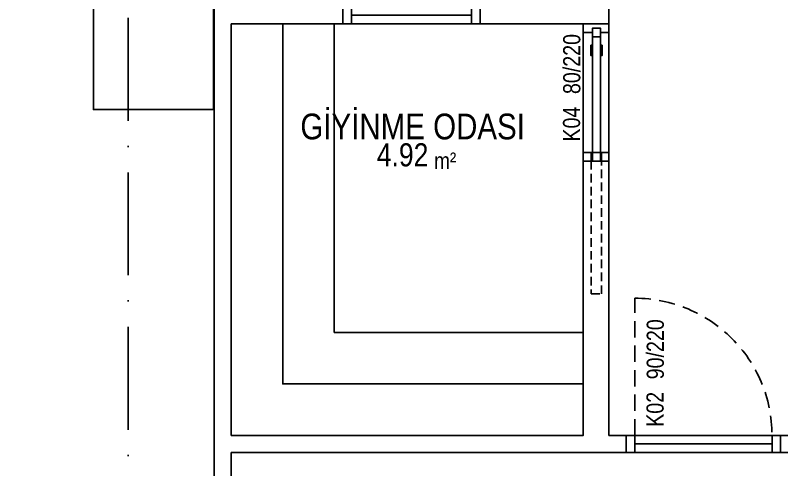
# Model space of a CAD drawing. Header units: millimetres. Extents: x 82776 to 137242, y 11666 to 27998.
# Drawn here: x 99268.4 to 99714.8, y 26144.1 to 26409.1 of the extents above; entities that cross this region are included whole.
import ezdxf
from ezdxf.enums import TextEntityAlignment as Align

# ---------------------------------------------------------------- set-up
doc = ezdxf.new("R2010")
doc.units = ezdxf.units.MM
for name, pattern in [('( Hidden )', [0.375, 0.25, -0.125]), ('ACAD_ISO10W100', [18, 12, -3, 0, -3]), ('GC5102G0200$0$HIDDEN', [9.525, 6.35, -3.175])]:
    doc.linetypes.add(name, pattern=pattern)
doc.layers.add('0_IFC_Area', color=100, linetype='Continuous', plot=False)
for name, color, linetype in [('0_IFC_Door_Text', 11, 'Continuous'), ('0_IFC_Grid', 14, 'ACAD_ISO10W100'), ('0_IFC_Hatch_Structure', 251, 'Continuous'), ('0_IFC_Room_Text(No)_50', 12, 'Continuous'), ('0_IFC_Text_Explanation_50', 231, 'Continuous'), ('1_IFC_Door', 83, 'Continuous'), ('2_IFC_Door', 83, 'Continuous'), ('2_IFC_Wall', 130, 'Continuous'), ('6_IFC_Furniture', 35, 'Continuous')]:
    doc.layers.add(name, color=color, linetype=linetype)
doc.styles.add('IFC_TEXT', font='ARIALN.TTF')

# ---------------------------------------------------------------- blocks, each defined once
blk = doc.blocks.new('*U1504')
at = {"layer": '0_IFC_Hatch_Structure'}
blk.add_lwpolyline([(0, 0), (-90, 0)], dxfattribs=at)
at = {"layer": '1_IFC_Door', "linetype": 'GC5102G0200$0$HIDDEN', "ltscale": 1.5}
blk.add_lwpolyline([(-5, 0), (-5, 80)], dxfattribs=at)
at = {"layer": '1_IFC_Door'}
for points in [[(-85, 0), (-85, -10), (-90, -10), (-90, 0), (-85, 0)], [(-85, -5), (-5, -5), (-5, 0), (-85, 0)]]:
    blk.add_lwpolyline(points, dxfattribs=at)
blk.add_lwpolyline([(-5, -10), (-5, 0), (0, 0), (0, -10)], close=True, dxfattribs=at)
at = {"layer": '1_IFC_Door', "linetype": 'GC5102G0200$0$HIDDEN', "ltscale": 1.5}
blk.add_arc((-5, 0), 80, 90, 180, dxfattribs=at)
blk = doc.blocks.new('IFC_SURGU KAPI_80')
at = {"layer": '2_IFC_Door'}
for points in [[(0, 0), (5, 0), (5, -5), (2.5, -5), (2.5, -9.5), (5, -9.5), (5, -15), (0, -15)], [(80, -10.25), (75, -10.25), (75, -15), (80, -15)]]:
    blk.add_lwpolyline(points, close=True, dxfattribs=at)
for points in [[(78, 0), (78, 0)], [(75, -5), (75, -9.5)]]:
    blk.add_lwpolyline(points, dxfattribs=at)
at = {"layer": '2_IFC_Door', "elevation": 0}
for points in [[(12.5, -5), (12.5, -4), (18.5, -4), (18.5, -5)], [(7.5, -5), (7.5, -9.5)], [(12.5, -9.5), (12.5, -10.5), (18.5, -10.5), (18.5, -9.5)], [(78, -15), (78, -15)]]:
    blk.add_lwpolyline(points, dxfattribs=at)
for points in [[(80, 0), (75, 0), (75, -4.25), (80, -4.25)], [(80, -5), (80, -9.5), (2.5, -9.5), (2.5, -5)]]:
    blk.add_lwpolyline(points, close=True, dxfattribs=at)
at = {"layer": '2_IFC_Door', "linetype": '( Hidden )', "ltscale": 20}
blk.add_lwpolyline([(80, -10.25), (157.5, -10.25), (157.5, -4.25), (80, -4.25)], dxfattribs=at)
blk = doc.blocks.new('*U161')
blk.add_wipeout([(-205, 0), (0, 0), (0, -240), (-60, -240), (-60, -60), (-205, -60)]).dxf.layer = '6_IFC_Furniture'
at = {"layer": '6_IFC_Furniture', "transparency": 33554687}
blk.add_lwpolyline([(-60, -60), (-205, -60), (-205, 0), (0, 0), (0, -240), (-60, -240)], close=True, dxfattribs=at)
blk.add_lwpolyline([(-205, -30), (-30, -30), (-30, -240)], dxfattribs=at)
blk = doc.blocks.new('*U152')
at = {"layer": '1_IFC_Door'}
for points in [[(0, 75), (-10, 75), (-10, 80), (0, 80), (0, 75)], [(-5, 75), (-5, 5), (0, 5), (0, 75)]]:
    blk.add_lwpolyline(points, dxfattribs=at)
blk.add_lwpolyline([(-10, 5), (0, 5), (0, 0), (-10, 0)], close=True, dxfattribs=at)
at = {"layer": '1_IFC_Door', "linetype": 'GC5102G0200$0$HIDDEN'}
blk.add_lwpolyline([(0, 5), (70, 5)], dxfattribs=at)
blk.add_arc((0, 5), 70, 0, 90, dxfattribs=at)
blk = doc.blocks.new('*U89')
blk.add_wipeout([(0, 0), (250, 0), (250, -70), (0, -70)]).dxf.layer = '6_IFC_Furniture'
at = {"layer": '6_IFC_Furniture', "transparency": 33554687}
blk.add_lwpolyline([(0, -70), (0, 0), (250, 0), (250, -70)], close=True, dxfattribs=at)
blk = doc.blocks.new('A ZK PLAN')
at = {"layer": '2_IFC_Wall'}
blk.add_lwpolyline([(990, 810), (990, 330), (770.04, 330), (770.04, 320), (1230, 320), (1230, 330), (1010, 330), (1010, 810)], dxfattribs=at)
at = {"xscale": -1.000000000000001, "rotation": 90}
blk.add_blockref('*U89', (369.79, 770), dxfattribs=at)
at = {"rotation": 180}
blk.add_blockref('*U161', (450, 330), dxfattribs=at)
at = {"transparency": 33554687, "xscale": -1}
blk.add_blockref('*U1504', (680.04, 330), dxfattribs=at)
at = {"layer": '2_IFC_Wall'}
for points in [[(450, 810), (450, 580), (515, 580), (515, 570), (450, 570), (450, 330), (655, 330), (655, 490), (670, 490), (670, 330), (680, 330), (680, 320), (450, 320), (450, 300), (440, 300), (440, 830), (40, 830)], [(970, 830), (670.04, 830), (670.04, 570), (655.04, 570), (655.04, 570), (595, 570), (595, 580), (625.01, 580), (625.01, 610), (655.01, 610), (655.04, 830), (450, 830)]]:
    blk.add_lwpolyline(points, dxfattribs=at)
at = {"transparency": 33554687, "rotation": 90}
blk.add_blockref('*U152', (595, 580), dxfattribs=at)
at = {"rotation": 270}
blk.add_blockref('IFC_SURGU KAPI_80', (670.04, 570), dxfattribs=at)
blk = doc.blocks.new('0_IFC_DOOR_TAG_50')
at = {"layer": '0_IFC_Door_Text', "style": 'IFC_TEXT'}
for tag, p in [('DOOR_TYPE', (0, 0)), ('DOOR_SIZE', (27.7, 0))]:
    blk.add_attdef(tag, p, '', height=10, dxfattribs=at)
blk = doc.blocks.new('A_ZK_KAPI POZU')
at = {"transparency": 33554687}
ref = blk.add_blockref('0_IFC_DOOR_TAG_50', (-276.62, -172.73, 0), dxfattribs=dict(at, xscale=-1, rotation=270))
ref.add_attrib('DOOR_TYPE', 'K04', (-266.75, -172.73, 0), dxfattribs={"layer": '0_IFC_Door_Text', "height": 10, "rotation": 90, "style": 'IFC_TEXT'})
ref.add_attrib('DOOR_SIZE', '80/220', (-266.62, -145.03, 0), dxfattribs={"layer": '0_IFC_Door_Text', "height": 10, "rotation": 90, "style": 'IFC_TEXT'})
ref = blk.add_blockref('0_IFC_DOOR_TAG_50', (-227.96, -339.1, 0), dxfattribs=dict(at, xscale=-1, rotation=270))
ref.add_attrib('DOOR_TYPE', 'K02', (-218.09, -339.1, 0), dxfattribs={"layer": '0_IFC_Door_Text', "height": 10, "rotation": 90, "style": 'IFC_TEXT'})
ref.add_attrib('DOOR_SIZE', '90/220', (-217.96, -311.4, 0), dxfattribs={"layer": '0_IFC_Door_Text', "height": 10, "rotation": 90, "style": 'IFC_TEXT'})
blk = doc.blocks.new('0_IFC_ROOM_TEXT_50')
at = {"layer": '0_IFC_Room_Text(No)_50', "insert": (13.22, -40.02), "char_height": 9.625, "attachment_point": 1, "style": 'IFC_TEXT'}
blk.add_mtext_dynamic_manual_height_columns('m²', width=16.6949, gutter_width=6.88, heights=[0], dxfattribs=at)
at = {"layer": '0_IFC_Room_Text(No)_50', "style": 'IFC_TEXT'}
blk.add_attdef('ROOM_NUMBER', text='', height=7.7, dxfattribs=at).set_placement((0.68, -10.73), align=Align.CENTER)
blk.add_attdef('ROOM_NAME', text='', height=13.47, dxfattribs=at).set_placement((0.68, -24.84), align=Align.MIDDLE_CENTER)
blk.add_attdef('AREA', text='', height=13.47, dxfattribs=at).set_placement((9.85, -49.66), align=Align.RIGHT)
at = {"layer": '0_IFC_Text_Explanation_50', "style": 'IFC_TEXT', "flags": 1}
for tag, p in [('DÖŞEME:', (-41.09, -64.38)), ('DUVAR:', (-41.09, -75.48)), ('TAVAN:', (-41.09, -86.74))]:
    blk.add_attdef(tag, p, '', height=7.7, dxfattribs=at)
blk = doc.blocks.new('A_NK_ALAN')
at = {"layer": '0_IFC_Area'}
for points in [[(20, 810), (370, 810), (370, 790), (420, 790), (420, 170), (260, 170), (260, 425), (0, 425), (0, 770), (20, 770)], [(650.04, 810), (950, 810), (950, 790), (970, 790), (970, 310), (650.04, 310)], [(430, 550), (635.04, 550), (635.04, 310), (430, 310)], [(430, 300), (1530, 300), (1530, 0), (1350, 0), (1350, 130), (1010, 130), (1010, 170), (950, 170), (950, 130.01), (660, 130), (660, 0), (430, 0), (430, 170)]]:
    blk.add_lwpolyline(points, close=True, dxfattribs=at)
ref = blk.add_blockref('0_IFC_ROOM_TEXT_50', (535.02, 515))
ref.add_attrib('ROOM_NAME', 'GİYİNME ODASI', dxfattribs={"layer": '0_IFC_Room_Text(No)_50', "height": 15, "style": 'IFC_TEXT'}).set_placement((535.7, 490.16), align=Align.MIDDLE_CENTER)
ref.add_attrib('AREA', '4.92', dxfattribs={"layer": '0_IFC_Room_Text(No)_50', "height": 13.475, "style": 'IFC_TEXT'}).set_placement((544.87, 466.9), align=Align.RIGHT)
blk = doc.blocks.new('A_B1_AKS')
at = {"layer": '0_IFC_Grid', "ltscale": 5}
blk.add_lwpolyline([(390.29835, 1775), (390.29835, -395)], dxfattribs=at)

msp = doc.modelspace()

# ---------------------------------------------------------------- block references
msp.add_blockref('A ZK PLAN', (98944.17, 25834.15))

# ---------------------------------------------------------------- next in the draw order: block references
for name, p in [('A_B1_AKS', (98943.88, 25984.15)), ('A_NK_ALAN', (98964.17, 25854.15)), ('A_ZK_KAPI POZU', (99864.17, 26508.25, 0))]:
    msp.add_blockref(name, p)

doc.saveas('drawing.dxf')
